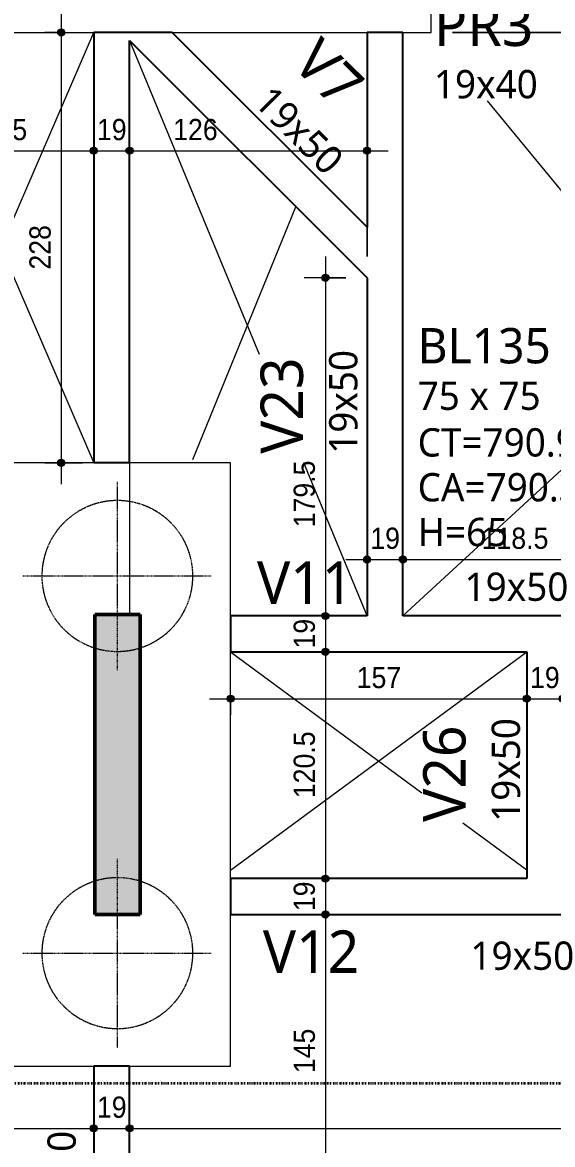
# Model space of a CAD drawing. Header units: centimetres. Extents: x -3523 to 38560, y -3196 to 88043.
# Drawn here: x -1439 to -1158, y -149 to 446 of the extents above; entities that cross this region are included whole.
import ezdxf

# ---------------------------------------------------------------- set-up
doc = ezdxf.new("R2010")
doc.units = ezdxf.units.CM
for name, pattern in [('Dash dot', [1.5875, 0.635, -0.47625, 0, -0.47625]), ('Hidden', [0.714375, 0.47625, -0.238125]), ('Traço', [0.635, 0.3175, -0.3175])]:
    doc.linetypes.add(name, pattern=pattern)
for name, color, linetype, lineweight in [('A-ANNO-DIMS', 7, 'Continuous', 9), ('A-ANNO-DIMS-75', 7, 'Continuous', 9), ('A-DETL-THIN', 7, 'Continuous', 25), ('S-BEAM', 7, 'Continuous', 25), ('S-BEAM-IDEN', 7, 'Continuous', 9), ('S-COLS', 7, 'Continuous', 25), ('S-COLS-IDEN', 7, 'Continuous', 9), ('S-FNDN', 7, 'Continuous', 25), ('S-FNDN-HDLN', 7, 'Traço', 18), ('S-FNDN-IDEN', 7, 'Continuous', 9), ('S-GRID', 7, 'Continuous', 9)]:
    doc.layers.add(name, color=color, linetype=linetype, lineweight=lineweight)
doc.styles.add('Arial_1', font='arial.ttf', dxfattribs={"width": 0.9, "height": 11.25})
doc.styles.add('Gadugi', font='gadugi.ttf', dxfattribs={"height": 15})
doc.styles.add('Gadugi_1', font='gadugi.ttf', dxfattribs={"height": 22.5})
doc.styles.add('Gadugi_2', font='gadugi.ttf', dxfattribs={"height": 18.75})
doc.dimstyles.new('PED_1_5mm_ESQ', dxfattribs={"dimscale": 30.48, "dimtxt": 11.477918, "dimasz": 0.492126, "dimexe": 0.369094, "dimexo": 0.369094, "dimgap": 0.073819, "dimtad": 1, "dimdec": 1, "dimrnd": 0.5, "dimdsep": 46, "dimtxsty": 'Arial_1', "dimblk1": 'DOTSMALL', "dimblk2": 'DOTSMALL', "dimsah": 1, "dimcen": 0.09, "dimdle": 0.369094, "dimazin": 0, "dimtfac": 1, "dimtdec": 4, "dimtix": 1, "dimtmove": 0, "dimatfit": 3, "dimfxl": 1, "dimtvp": 1, "dimtolj": 1, "dimtzin": 0, "dimarcsym": 2})
doc.dimstyles.new('PED_1_5mm_ESQ_1', dxfattribs={"dimscale": 30.48, "dimtxt": 11.477918, "dimasz": 0.492126, "dimexe": 0.369094, "dimexo": 0.369094, "dimgap": 0.073819, "dimtad": 1, "dimdec": 1, "dimrnd": 0.5, "dimdsep": 46, "dimtxsty": 'Arial_1', "dimblk1": 'DOTSMALL', "dimblk2": 'DOTSMALL', "dimsah": 1, "dimcen": 0.09, "dimdle": 0.369094, "dimazin": 0, "dimtfac": 1, "dimtdec": 4, "dimtix": 1, "dimtmove": 2, "dimatfit": 3, "dimfxl": 1, "dimtvp": 1, "dimtolj": 1, "dimtzin": 0, "dimarcsym": 2})
doc.dimstyles.new('PED_1_5mm_ESQ_2', dxfattribs={"dimscale": 30.48, "dimtxt": 11.477918, "dimasz": 0.492126, "dimexe": 0.369094, "dimexo": 0.369094, "dimgap": 0.073819, "dimtad": 1, "dimdec": 1, "dimrnd": 0.5, "dimdsep": 46, "dimtxsty": 'Arial_1', "dimblk1": 'DOTSMALL', "dimblk2": 'DOTSMALL', "dimsah": 1, "dimcen": 0.09, "dimdle": 0.369094, "dimazin": 0, "dimtfac": 1, "dimtdec": 4, "dimtix": 1, "dimtmove": 1, "dimatfit": 3, "dimfxl": 1, "dimtvp": 1, "dimtolj": 1, "dimtzin": 0, "dimarcsym": 2})

# ---------------------------------------------------------------- blocks, each defined once
blk = doc.blocks.new('PED_BLRET-2EST_R01_2019 - 320x120x150-3763704-PL B 002 - FUNDAÇÃO')
at = {"layer": 'S-FNDN', "linetype": 'Hidden', "lineweight": 18}
for p, q in [((-105, 50), (-105, -50)), ((95, 50), (95, -50)), ((-155, 0), (-84.5, 0)), ((74.5, 0), (145, 0))]:
    blk.add_line(p, q, dxfattribs=at)
at = {"layer": 'S-FNDN-HDLN'}
for p, q in [((-84.5, 0), (-55, 0)), ((45, 0), (74.5, 0))]:
    blk.add_line(p, q, dxfattribs=at)
for centre, start, end in [((-105, 0), 17.52312, 342.47688), ((95, 0), 360, 162.47688), ((-105, 0), 360, 17.516), ((95, 0), 162.484, 197.516), ((-105, 0), 342.484, 360), ((95, 0), 197.52312, 360)]:
    blk.add_arc(centre, 40, start, end, dxfattribs=at)
blk = doc.blocks.new('DIMBLOCK8-PL B 002 - FUNDAÇÃO')
at = {"layer": 'A-ANNO-DIMS-75'}
h = blk.add_hatch(color=256, dxfattribs=at)
edge = h.paths.add_edge_path(flags=0)
edge.add_arc((-1678.86, -140.28), 1.88, 0, 360)
h = blk.add_hatch(color=256, dxfattribs=at)
edge = h.paths.add_edge_path(flags=0)
edge.add_arc((-1400.92, -140.28), 1.87, 0, 360)
for p, q in [((-1678.86, -148.88), (-1678.86, -129.03)), ((-1400.92, -148.88), (-1400.92, -129.03)), ((-1678.86, -140.28), (-1400.92, -140.28)), ((-1678.86, -140.28), (-1678.86, -148.88)), ((-1400.92, -140.28), (-1400.92, -148.88))]:
    blk.add_line(p, q, dxfattribs=at)
for centre, radius in [((-1678.86, -140.28), 1.88), ((-1400.92, -140.28), 1.87)]:
    blk.add_circle(centre, radius, dxfattribs=at)
at = {"layer": 'A-ANNO-DIMS-75', "color": 0, "insert": (-1551.55, -123.43), "char_height": 11.25, "width": 27.9708, "attachment_point": 1, "rotation": 360, "line_spacing_factor": 0.941778, "style": 'Arial_1'}
blk.add_mtext('278', dxfattribs=at)
blk = doc.blocks.new('_DotSmall')
at = {"color": 0, "linetype": 'ByBlock', "const_width": 0.5}
blk.add_lwpolyline([(-0.0625, 0, 1), (0.0625, 0, 1)], format="xyb", close=True, dxfattribs=at)
blk = doc.blocks.new('DIMBLOCK9-PL B 002 - FUNDAÇÃO')
at = {"layer": 'A-ANNO-DIMS-75'}
h = blk.add_hatch(color=256, dxfattribs=at)
edge = h.paths.add_edge_path(flags=0)
edge.add_arc((-1400.92, -140.28), 1.87, 0, 360)
h = blk.add_hatch(color=256, dxfattribs=at)
edge = h.paths.add_edge_path(flags=0)
edge.add_arc((-1381.92, -140.28), 1.87, 0, 360)
for p, q in [((-1400.92, -148.88), (-1400.92, -129.03)), ((-1381.92, -148.88), (-1381.92, -129.03)), ((-1400.92, -140.28), (-1381.92, -140.28)), ((-1400.92, -140.28), (-1400.92, -148.88)), ((-1381.92, -140.28), (-1381.92, -148.88))]:
    blk.add_line(p, q, dxfattribs=at)
for centre in [(-1400.92, -140.28), (-1381.92, -140.28)]:
    blk.add_circle(centre, 1.87, dxfattribs=at)
at = {"layer": 'A-ANNO-DIMS-75', "color": 0, "insert": (-1399.19, -123.43), "char_height": 11.25, "width": 18.6472, "attachment_point": 1, "rotation": 360, "line_spacing_factor": 0.941778, "style": 'Arial_1'}
blk.add_mtext('19', dxfattribs=at)
blk = doc.blocks.new('DIMBLOCK10-PL B 002 - FUNDAÇÃO')
at = {"layer": 'A-ANNO-DIMS-75'}
h = blk.add_hatch(color=256, dxfattribs=at)
edge = h.paths.add_edge_path(flags=0)
edge.add_arc((-1381.92, -140.28), 1.87, 0, 360)
h = blk.add_hatch(color=256, dxfattribs=at)
edge = h.paths.add_edge_path(flags=0)
edge.add_arc((-658.86, -140.28), 1.87, 0, 360)
for p, q in [((-1381.92, -148.88), (-1381.92, -129.03)), ((-658.86, -148.88), (-658.86, -129.03)), ((-1381.92, -140.28), (-658.86, -140.28)), ((-1381.92, -140.28), (-1381.92, -148.88)), ((-658.86, -140.28), (-658.86, -148.88))]:
    blk.add_line(p, q, dxfattribs=at)
for centre in [(-1381.92, -140.28), (-658.86, -140.28)]:
    blk.add_circle(centre, 1.87, dxfattribs=at)
at = {"layer": 'A-ANNO-DIMS-75', "color": 0, "insert": (-1032.05, -123.43), "char_height": 11.25, "width": 27.9708, "attachment_point": 1, "rotation": 360, "line_spacing_factor": 0.941778, "style": 'Arial_1'}
blk.add_mtext('723', dxfattribs=at)
blk = doc.blocks.new('DIMBLOCK35-PL B 002 - FUNDAÇÃO')
at = {"layer": 'A-ANNO-DIMS-75'}
h = blk.add_hatch(color=256, dxfattribs=at)
edge = h.paths.add_edge_path(flags=0)
edge.add_arc((-1499.26, 378.13), 1.88, 0, 360)
h = blk.add_hatch(color=256, dxfattribs=at)
edge = h.paths.add_edge_path(flags=0)
edge.add_arc((-1400.92, 378.13), 1.88, 0, 360)
for p, q in [((-1499.26, 369.53), (-1499.26, 389.38)), ((-1400.92, 369.53), (-1400.92, 389.38)), ((-1499.26, 378.13), (-1400.92, 378.13)), ((-1499.26, 378.13), (-1499.26, 369.53)), ((-1400.92, 378.13), (-1400.92, 369.53))]:
    blk.add_line(p, q, dxfattribs=at)
for centre in [(-1499.26, 378.13), (-1400.92, 378.13)]:
    blk.add_circle(centre, 1.88, dxfattribs=at)
at = {"layer": 'A-ANNO-DIMS-75', "color": 0, "insert": (-1463.69, 394.98), "char_height": 11.25, "width": 32.6326, "attachment_point": 1, "rotation": 360, "line_spacing_factor": 0.941778, "style": 'Arial_1'}
blk.add_mtext('98.5', dxfattribs=at)
blk = doc.blocks.new('DIMBLOCK36-PL B 002 - FUNDAÇÃO')
at = {"layer": 'A-ANNO-DIMS-75'}
h = blk.add_hatch(color=256, dxfattribs=at)
edge = h.paths.add_edge_path(flags=0)
edge.add_arc((-1400.92, 378.13), 1.88, 0, 360)
h = blk.add_hatch(color=256, dxfattribs=at)
edge = h.paths.add_edge_path(flags=0)
edge.add_arc((-1381.92, 378.13), 1.88, 0, 360)
for p, q in [((-1400.92, 369.53), (-1400.92, 389.38)), ((-1381.92, 369.53), (-1381.92, 389.38)), ((-1400.92, 378.13), (-1381.92, 378.13)), ((-1400.92, 378.13), (-1400.92, 369.53)), ((-1381.92, 378.13), (-1381.92, 369.53))]:
    blk.add_line(p, q, dxfattribs=at)
for centre in [(-1400.92, 378.13), (-1381.92, 378.13)]:
    blk.add_circle(centre, 1.88, dxfattribs=at)
at = {"layer": 'A-ANNO-DIMS-75', "color": 0, "insert": (-1399.19, 394.98), "char_height": 11.25, "width": 18.6472, "attachment_point": 1, "rotation": 360, "line_spacing_factor": 0.941778, "style": 'Arial_1'}
blk.add_mtext('19', dxfattribs=at)
blk = doc.blocks.new('DIMBLOCK37-PL B 002 - FUNDAÇÃO')
at = {"layer": 'A-ANNO-DIMS-75'}
h = blk.add_hatch(color=256, dxfattribs=at)
edge = h.paths.add_edge_path(flags=0)
edge.add_arc((-1381.92, 378.13), 1.88, 0, 360)
h = blk.add_hatch(color=256, dxfattribs=at)
edge = h.paths.add_edge_path(flags=0)
edge.add_arc((-1256.08, 378.13), 1.87, 0, 360)
for p, q in [((-1381.92, 369.53), (-1381.92, 389.38)), ((-1256.08, 322.01), (-1256.08, 389.38)), ((-1381.92, 378.13), (-1244.83, 378.13)), ((-1381.92, 378.13), (-1381.92, 369.53)), ((-1256.08, 378.13), (-1256.08, 322.01))]:
    blk.add_line(p, q, dxfattribs=at)
for centre, radius in [((-1381.92, 378.13), 1.88), ((-1256.08, 378.13), 1.87)]:
    blk.add_circle(centre, radius, dxfattribs=at)
at = {"layer": 'A-ANNO-DIMS-75', "color": 0, "insert": (-1358.81, 394.98), "char_height": 11.25, "width": 27.9708, "attachment_point": 1, "rotation": 360, "line_spacing_factor": 0.941778, "style": 'Arial_1'}
blk.add_mtext('126', dxfattribs=at)
blk = doc.blocks.new('DIMBLOCK38-PL B 002 - FUNDAÇÃO')
at = {"layer": 'A-ANNO-DIMS-75'}
h = blk.add_hatch(color=256, dxfattribs=at)
edge = h.paths.add_edge_path(flags=0)
edge.add_arc((-1418.13, 440.85), 1.88, 0, 360)
h = blk.add_hatch(color=256, dxfattribs=at)
edge = h.paths.add_edge_path(flags=0)
edge.add_arc((-1418.13, 212.62), 1.88, 0, 360)
for p, q in [((-1418.13, 452.1), (-1418.13, 201.37)), ((-1426.73, 440.85), (-1406.88, 440.85)), ((-1418.13, 440.85), (-1426.73, 440.85)), ((-1426.73, 212.62), (-1406.88, 212.62)), ((-1418.13, 212.62), (-1426.73, 212.62))]:
    blk.add_line(p, q, dxfattribs=at)
for centre in [(-1418.13, 440.85), (-1418.13, 212.62)]:
    blk.add_circle(centre, 1.88, dxfattribs=at)
at = {"layer": 'A-ANNO-DIMS-75', "color": 0, "insert": (-1434.98, 315.08), "char_height": 11.25, "width": 27.9708, "attachment_point": 1, "rotation": 90, "line_spacing_factor": 0.941778, "style": 'Arial_1'}
blk.add_mtext('228', dxfattribs=at)
blk = doc.blocks.new('DIMBLOCK39-PL B 002 - FUNDAÇÃO')
at = {"layer": 'A-ANNO-DIMS-75'}
h = blk.add_hatch(color=256, dxfattribs=at)
edge = h.paths.add_edge_path(flags=0)
edge.add_arc((-1278.1, 310.76), 1.88, 0, 360)
h = blk.add_hatch(color=256, dxfattribs=at)
edge = h.paths.add_edge_path(flags=0)
edge.add_arc((-1278.1, 131.43), 1.88, 0, 360)
for p, q in [((-1278.1, 322.01), (-1278.1, 131.43)), ((-1267.33, 310.76), (-1289.35, 310.76)), ((-1278.1, 310.76), (-1267.33, 310.76)), ((-1286.7, 131.43), (-1266.85, 131.43)), ((-1278.1, 131.43), (-1286.7, 131.43))]:
    blk.add_line(p, q, dxfattribs=at)
for centre in [(-1278.1, 310.76), (-1278.1, 131.43)]:
    blk.add_circle(centre, 1.88, dxfattribs=at)
at = {"layer": 'A-ANNO-DIMS-75', "color": 0, "insert": (-1294.96, 178.41), "char_height": 11.25, "width": 41.9562, "attachment_point": 1, "rotation": 90, "line_spacing_factor": 0.941778, "style": 'Arial_1'}
blk.add_mtext('179.5', dxfattribs=at)
blk = doc.blocks.new('DIMBLOCK40-PL B 002 - FUNDAÇÃO')
at = {"layer": 'A-ANNO-DIMS-75'}
h = blk.add_hatch(color=256, dxfattribs=at)
edge = h.paths.add_edge_path(flags=0)
edge.add_arc((-1278.1, 131.43), 1.88, 0, 360)
h = blk.add_hatch(color=256, dxfattribs=at)
edge = h.paths.add_edge_path(flags=0)
edge.add_arc((-1278.1, 112.43), 1.88, 0, 360)
for p, q in [((-1286.7, 131.43), (-1266.85, 131.43)), ((-1278.1, 131.43), (-1286.7, 131.43)), ((-1278.1, 131.43), (-1278.1, 112.43)), ((-1286.7, 112.43), (-1266.85, 112.43)), ((-1278.1, 112.43), (-1286.7, 112.43))]:
    blk.add_line(p, q, dxfattribs=at)
for centre in [(-1278.1, 131.43), (-1278.1, 112.43)]:
    blk.add_circle(centre, 1.88, dxfattribs=at)
at = {"layer": 'A-ANNO-DIMS-75', "color": 0, "insert": (-1294.96, 114.16), "char_height": 11.25, "width": 18.6472, "attachment_point": 1, "rotation": 90, "line_spacing_factor": 0.941778, "style": 'Arial_1'}
blk.add_mtext('19', dxfattribs=at)
blk = doc.blocks.new('DIMBLOCK41-PL B 002 - FUNDAÇÃO')
at = {"layer": 'A-ANNO-DIMS-75'}
h = blk.add_hatch(color=256, dxfattribs=at)
edge = h.paths.add_edge_path(flags=0)
edge.add_arc((-1278.1, 112.43), 1.88, 0, 360)
h = blk.add_hatch(color=256, dxfattribs=at)
edge = h.paths.add_edge_path(flags=0)
edge.add_arc((-1278.1, -7.87), 1.87, 0, 360)
for p, q in [((-1286.7, 112.43), (-1266.85, 112.43)), ((-1278.1, 112.43), (-1286.7, 112.43)), ((-1278.1, 112.43), (-1278.1, -7.87)), ((-1286.7, -7.87), (-1266.85, -7.87)), ((-1278.1, -7.87), (-1286.7, -7.87))]:
    blk.add_line(p, q, dxfattribs=at)
for centre, radius in [((-1278.1, 112.43), 1.88), ((-1278.1, -7.87), 1.87)]:
    blk.add_circle(centre, radius, dxfattribs=at)
at = {"layer": 'A-ANNO-DIMS-75', "color": 0, "insert": (-1294.96, 34.8), "char_height": 11.25, "width": 41.9562, "attachment_point": 1, "rotation": 90, "line_spacing_factor": 0.941778, "style": 'Arial_1'}
blk.add_mtext('120.5', dxfattribs=at)
blk = doc.blocks.new('DIMBLOCK42-PL B 002 - FUNDAÇÃO')
at = {"layer": 'A-ANNO-DIMS-75'}
h = blk.add_hatch(color=256, dxfattribs=at)
edge = h.paths.add_edge_path(flags=0)
edge.add_arc((-1278.1, -7.87), 1.87, 0, 360)
h = blk.add_hatch(color=256, dxfattribs=at)
edge = h.paths.add_edge_path(flags=0)
edge.add_arc((-1278.1, -26.87), 1.87, 0, 360)
for p, q in [((-1286.7, -7.87), (-1266.85, -7.87)), ((-1278.1, -7.87), (-1286.7, -7.87)), ((-1278.1, -7.87), (-1278.1, -26.87)), ((-1286.7, -26.87), (-1266.85, -26.87)), ((-1278.1, -26.87), (-1286.7, -26.87))]:
    blk.add_line(p, q, dxfattribs=at)
for centre in [(-1278.1, -7.87), (-1278.1, -26.87)]:
    blk.add_circle(centre, 1.87, dxfattribs=at)
at = {"layer": 'A-ANNO-DIMS-75', "color": 0, "insert": (-1294.96, -25.13), "char_height": 11.25, "width": 18.6472, "attachment_point": 1, "rotation": 90, "line_spacing_factor": 0.941778, "style": 'Arial_1'}
blk.add_mtext('19', dxfattribs=at)
blk = doc.blocks.new('DIMBLOCK43-PL B 002 - FUNDAÇÃO')
at = {"layer": 'A-ANNO-DIMS-75'}
h = blk.add_hatch(color=256, dxfattribs=at)
edge = h.paths.add_edge_path(flags=0)
edge.add_arc((-1278.1, -26.87), 1.87, 0, 360)
h = blk.add_hatch(color=256, dxfattribs=at)
edge = h.paths.add_edge_path(flags=0)
edge.add_arc((-1278.1, -171.88), 1.88, 0, 360)
for p, q in [((-1286.7, -26.87), (-1266.85, -26.87)), ((-1278.1, -26.87), (-1286.7, -26.87)), ((-1278.1, -26.87), (-1278.1, -171.88)), ((-1286.7, -171.88), (-1266.85, -171.88)), ((-1278.1, -171.88), (-1286.7, -171.88))]:
    blk.add_line(p, q, dxfattribs=at)
for centre, radius in [((-1278.1, -26.87), 1.87), ((-1278.1, -171.88), 1.88)]:
    blk.add_circle(centre, radius, dxfattribs=at)
at = {"layer": 'A-ANNO-DIMS-75', "color": 0, "insert": (-1294.96, -111.03), "char_height": 11.25, "width": 27.9708, "attachment_point": 1, "rotation": 90, "line_spacing_factor": 0.941778, "style": 'Arial_1'}
blk.add_mtext('145', dxfattribs=at)
blk = doc.blocks.new('DIMBLOCK45-PL B 002 - FUNDAÇÃO')
at = {"layer": 'A-ANNO-DIMS-75'}
h = blk.add_hatch(color=256, dxfattribs=at)
edge = h.paths.add_edge_path(flags=0)
edge.add_arc((-1127.31, 464.45), 1.88, 0, 360)
h = blk.add_hatch(color=256, dxfattribs=at)
edge = h.paths.add_edge_path(flags=0)
edge.add_arc((-1127.31, 440.85), 1.88, 0, 360)
for p, q in [((-1127.31, 475.7), (-1127.31, 440.85)), ((-1135.91, 464.45), (-1116.06, 464.45)), ((-1127.31, 464.45), (-1135.91, 464.45)), ((-1210.86, 440.85), (-1116.06, 440.85)), ((-1127.31, 440.85), (-1210.86, 440.85))]:
    blk.add_line(p, q, dxfattribs=at)
for centre in [(-1127.31, 464.45), (-1127.31, 440.85)]:
    blk.add_circle(centre, 1.88, dxfattribs=at)
blk.add_ellipse((-1127.31, 440.89), major_axis=(43.95, 0), ratio=0.267613, start_param=0, end_param=1.570796, dxfattribs=at)
at = {"layer": 'A-ANNO-DIMS-75', "color": 0, "insert": (-1089.14, 413.69), "char_height": 11.25, "width": 32.6326, "attachment_point": 1, "rotation": 90, "line_spacing_factor": 0.941778, "style": 'Arial_1'}
blk.add_mtext('23.5', dxfattribs=at)
blk = doc.blocks.new('DIMBLOCK46-PL B 002 - FUNDAÇÃO')
at = {"layer": 'A-ANNO-DIMS-75'}
h = blk.add_hatch(color=256, dxfattribs=at)
edge = h.paths.add_edge_path(flags=0)
edge.add_arc((-1127.31, 440.85), 1.88, 0, 360)
h = blk.add_hatch(color=256, dxfattribs=at)
edge = h.paths.add_edge_path(flags=0)
edge.add_arc((-1127.31, 219.94), 1.88, 0, 360)
for p, q in [((-1210.86, 440.85), (-1116.06, 440.85)), ((-1127.31, 440.85), (-1210.86, 440.85)), ((-1127.31, 440.85), (-1127.31, 219.94)), ((-1129.94, 219.94), (-1116.06, 219.94)), ((-1127.31, 219.94), (-1129.94, 219.94))]:
    blk.add_line(p, q, dxfattribs=at)
for centre in [(-1127.31, 440.85), (-1127.31, 219.94)]:
    blk.add_circle(centre, 1.88, dxfattribs=at)
at = {"layer": 'A-ANNO-DIMS-75', "color": 0, "insert": (-1144.17, 289.79), "char_height": 11.25, "width": 27.9708, "attachment_point": 1, "rotation": 90, "line_spacing_factor": 0.941778, "style": 'Arial_1'}
blk.add_mtext('221', dxfattribs=at)
blk = doc.blocks.new('DIMBLOCK49-PL B 002 - FUNDAÇÃO')
at = {"layer": 'A-ANNO-DIMS-75'}
h = blk.add_hatch(color=256, dxfattribs=at)
edge = h.paths.add_edge_path(flags=0)
edge.add_arc((-1256.08, 161.4), 1.88, 0, 360)
h = blk.add_hatch(color=256, dxfattribs=at)
edge = h.paths.add_edge_path(flags=0)
edge.add_arc((-1237.08, 161.4), 1.88, 0, 360)
for p, q in [((-1256.08, 152.8), (-1256.08, 172.65)), ((-1237.08, 152.8), (-1237.08, 172.65)), ((-1267.33, 161.4), (-1237.08, 161.4)), ((-1256.08, 161.4), (-1256.08, 152.8)), ((-1237.08, 161.4), (-1237.08, 152.8))]:
    blk.add_line(p, q, dxfattribs=at)
for centre in [(-1256.08, 161.4), (-1237.08, 161.4)]:
    blk.add_circle(centre, 1.88, dxfattribs=at)
at = {"layer": 'A-ANNO-DIMS-75', "color": 0, "insert": (-1254.35, 178.26), "char_height": 11.25, "width": 18.6472, "attachment_point": 1, "line_spacing_factor": 0.941778, "style": 'Arial_1'}
blk.add_mtext('19', dxfattribs=at)
blk = doc.blocks.new('DIMBLOCK50-PL B 002 - FUNDAÇÃO')
at = {"layer": 'A-ANNO-DIMS-75'}
h = blk.add_hatch(color=256, dxfattribs=at)
edge = h.paths.add_edge_path(flags=0)
edge.add_arc((-1237.08, 161.4), 1.88, 0, 360)
h = blk.add_hatch(color=256, dxfattribs=at)
edge = h.paths.add_edge_path(flags=0)
edge.add_arc((-1118.69, 161.4), 1.88, 0, 360)
for p, q in [((-1237.08, 152.8), (-1237.08, 172.65)), ((-1118.69, 152.8), (-1118.69, 172.65)), ((-1237.08, 161.4), (-1118.69, 161.4)), ((-1237.08, 161.4), (-1237.08, 152.8)), ((-1118.69, 161.4), (-1118.69, 152.8))]:
    blk.add_line(p, q, dxfattribs=at)
for centre in [(-1237.08, 161.4), (-1118.69, 161.4)]:
    blk.add_circle(centre, 1.88, dxfattribs=at)
at = {"layer": 'A-ANNO-DIMS-75', "color": 0, "insert": (-1195.37, 178.26), "char_height": 11.25, "width": 41.9562, "attachment_point": 1, "line_spacing_factor": 0.941778, "style": 'Arial_1'}
blk.add_mtext('118.5', dxfattribs=at)
blk = doc.blocks.new('DIMBLOCK52-PL B 002 - FUNDAÇÃO')
at = {"layer": 'A-ANNO-DIMS-75'}
h = blk.add_hatch(color=256, dxfattribs=at)
edge = h.paths.add_edge_path(flags=0)
edge.add_arc((-1328.36, 87.54), 1.88, 0, 360)
h = blk.add_hatch(color=256, dxfattribs=at)
edge = h.paths.add_edge_path(flags=0)
edge.add_arc((-1171.46, 87.54), 1.88, 0, 360)
for p, q in [((-1328.36, 78.94), (-1328.36, 98.79)), ((-1171.46, 78.94), (-1171.46, 98.79)), ((-1339.61, 87.54), (-1171.46, 87.54)), ((-1328.36, 87.54), (-1328.36, 78.94)), ((-1171.46, 87.54), (-1171.46, 78.94))]:
    blk.add_line(p, q, dxfattribs=at)
for centre in [(-1328.36, 87.54), (-1171.46, 87.54)]:
    blk.add_circle(centre, 1.88, dxfattribs=at)
at = {"layer": 'A-ANNO-DIMS-75', "color": 0, "insert": (-1261.57, 104.4), "char_height": 11.25, "width": 27.9708, "attachment_point": 1, "line_spacing_factor": 0.941778, "style": 'Arial_1'}
blk.add_mtext('157', dxfattribs=at)
blk = doc.blocks.new('DIMBLOCK53-PL B 002 - FUNDAÇÃO')
at = {"layer": 'A-ANNO-DIMS-75'}
h = blk.add_hatch(color=256, dxfattribs=at)
edge = h.paths.add_edge_path(flags=0)
edge.add_arc((-1171.46, 87.54), 1.88, 0, 360)
h = blk.add_hatch(color=256, dxfattribs=at)
edge = h.paths.add_edge_path(flags=0)
edge.add_arc((-1152.46, 87.54), 1.88, 0, 360)
for p, q in [((-1171.46, 78.94), (-1171.46, 98.79)), ((-1152.46, 78.94), (-1152.46, 98.79)), ((-1171.46, 87.54), (-1152.46, 87.54)), ((-1171.46, 87.54), (-1171.46, 78.94)), ((-1152.46, 87.54), (-1152.46, 78.94))]:
    blk.add_line(p, q, dxfattribs=at)
for centre in [(-1171.46, 87.54), (-1152.46, 87.54)]:
    blk.add_circle(centre, 1.88, dxfattribs=at)
at = {"layer": 'A-ANNO-DIMS-75', "color": 0, "insert": (-1169.73, 104.4), "char_height": 11.25, "width": 18.6472, "attachment_point": 1, "line_spacing_factor": 0.941778, "style": 'Arial_1'}
blk.add_mtext('19', dxfattribs=at)

msp = doc.modelspace()

# ---------------------------------------------------------------- hatches: boundary and pattern name
at = {"layer": 'S-COLS', "true_color": 0x808080}
msp.add_hatch(color=8, dxfattribs=at).paths.add_polyline_path([(-1376.365, -26.881), (-1376.365, 132.119), (-1400.365, 132.119), (-1400.365, -26.881)], flags=0)

# ---------------------------------------------------------------- linework, layer by layer
at = {"layer": 'A-DETL-THIN', "color": 9, "lineweight": 18, "true_color": 0xc0c0c0}
for p, q in [((-1499.263, 440.848), (-1400.922, 212.619)), ((-1470.569, 279.215), (-1400.922, 440.848)), ((-1381.922, 436.6), (-1313.303, 270.193)), ((-1090.695, 281.002), (-1192.305, 404.596)), ((-1348.365, 214.449), (-1293.753, 348.432)), ((-1237.085, 131.434), (-1119.546, 239.944)), ((-1381.922, 212.619), (-1381.922, 132.119)), ((-1328.365, 112.434), (-1226.999, 37.594)), ((-1328.365, -3.414), (-1171.457, 112.434))]:
    msp.add_line(p, q, dxfattribs=at)
at = {"layer": 'A-DETL-THIN', "color": 9, "lineweight": 18, "true_color": 0xc5c5c5}
for p, q in [((-1256.085, 131.434), (-1289.562, 212.619)), ((-1171.457, -3.414), (-1205.245, 21.533))]:
    msp.add_line(p, q, dxfattribs=at)
at = {"layer": 'S-BEAM'}
for p, q in [((-1381.922, 440.848), (-1400.922, 440.848)), ((-1400.922, 440.848), (-1400.922, 212.619)), ((-1359.299, 440.848), (-1381.922, 440.848)), ((-1256.085, 337.633), (-1359.299, 440.848)), ((-1237.085, 440.848), (-1256.085, 440.848)), ((-1256.085, 440.848), (-1256.085, 337.633)), ((-1237.085, 131.434), (-1237.085, 440.848)), ((-1381.922, 436.6), (-1256.085, 310.763)), ((-1381.922, 212.619), (-1381.922, 436.6)), ((-1256.085, 310.763), (-1256.085, 131.434)), ((-1381.922, 212.619), (-1400.922, 212.619)), ((-1328.365, 131.434), (-1328.365, 112.434)), ((-1256.085, 131.434), (-1328.365, 131.434)), ((-877.865, 131.434), (-1237.085, 131.434)), ((-1328.365, 112.434), (-1171.457, 112.434)), ((-1171.457, 112.434), (-1171.457, -7.865)), ((-1328.365, -7.865), (-1328.365, -26.865)), ((-1171.457, -7.865), (-1328.365, -7.865)), ((-1328.365, -26.865), (-877.865, -26.865)), ((-1381.922, -107.381), (-1400.922, -107.381)), ((-1400.922, -107.381), (-1400.922, -208.251)), ((-1381.922, -208.251), (-1381.922, -107.381))]:
    msp.add_line(p, q, dxfattribs=at)
at = {"layer": 'S-COLS', "lineweight": 50}
for p, q in [((-1376.365, 132.119), (-1400.365, 132.119)), ((-1400.365, 132.119), (-1400.365, -26.881)), ((-1376.365, -26.881), (-1376.365, 132.119)), ((-1400.365, -26.881), (-1376.365, -26.881))]:
    msp.add_line(p, q, dxfattribs=at)
at = {"layer": 'S-FNDN', "lineweight": 18}
for p, q in [((-1222.109, 440.848), (-1222.109, 464.446)), ((-1499.263, 440.848), (-1400.922, 440.848)), ((-1400.922, 440.848), (-1381.922, 440.848)), ((-1381.922, 440.848), (-1359.299, 440.848)), ((-1359.299, 440.848), (-1256.085, 440.848)), ((-1256.085, 440.848), (-1237.085, 440.848)), ((-1237.085, 440.848), (-1222.109, 440.848)), ((-1400.922, 212.619), (-1448.365, 212.619)), ((-1381.922, 212.619), (-1400.922, 212.619)), ((-1328.365, 212.619), (-1381.922, 212.619)), ((-1328.365, 131.434), (-1328.365, 212.619)), ((-1328.365, 112.434), (-1328.365, 131.434)), ((-1328.365, -7.865), (-1328.365, 112.434)), ((-1328.365, -26.865), (-1328.365, -7.865)), ((-1328.365, -107.381), (-1328.365, -26.865)), ((-1448.365, -107.381), (-1400.922, -107.381)), ((-1400.922, -107.381), (-1381.922, -107.381)), ((-1381.922, -107.381), (-1328.365, -107.381))]:
    msp.add_line(p, q, dxfattribs=at)
at = {"layer": 'S-FNDN-HDLN'}
for centre, start, end in [((-1388.365, 152.619), 104.186478, 110.564958), ((-1388.365, 152.619), 100.346686, 103.262407), ((-1388.365, 152.619), 91.386057, 100.26228), ((-1388.365, 152.619), 79.73772, 88.613943), ((-1388.365, 152.619), 76.737593, 79.653314), ((-1388.365, 152.619), 69.435042, 75.813522), ((-1388.365, 152.619), 125.489562, 131.172873), ((-1388.365, 152.619), 120.964352, 125.093462), ((-1388.365, 152.619), 114.981262, 120.868409), ((-1388.365, 152.619), 110.654759, 114.426781), ((-1388.365, 152.619), 65.573219, 69.345241), ((-1388.365, 152.619), 59.131591, 65.018738), ((-1388.365, 152.619), 54.906538, 59.035648), ((-1388.365, 152.619), 48.827127, 54.510438), ((-1388.365, 152.619), 135.902408, 141.478664), ((-1388.365, 152.619), 131.275873, 135.594287), ((-1388.365, 152.619), 44.405713, 48.724127), ((-1388.365, 152.619), 38.521336, 44.097592), ((-1388.365, 152.619), 146.271912, 151.786198), ((-1388.365, 152.619), 141.589853, 146.019769), ((-1388.365, 152.619), 33.980231, 38.410147), ((-1388.365, 152.619), 28.213802, 33.728088), ((-1388.365, 152.619), 156.618125, 162.096046), ((-1388.365, 152.619), 151.907005, 156.404728), ((-1388.365, 152.619), 23.595272, 28.092995), ((-1388.365, 152.619), 17.903954, 23.381875), ((-1388.365, 152.619), 166.950412, 172.409008), ((-1388.365, 152.619), 162.228307, 166.765423), ((-1388.365, 152.619), 13.234577, 17.771693), ((-1388.365, 152.619), 7.590992, 13.049588), ((-1388.365, 152.619), 172.55514, 177.110469), ((-1388.365, 152.619), 2.889531, 7.44486), ((-1388.365, 152.619), 177.273741, 182.726259), ((-1388.365, 152.619), 182.889531, 187.44486), ((-1388.365, 152.619), 352.55514, 357.110469), ((-1388.365, 152.619), 357.273741, 2.726259), ((-1388.365, 152.619), 187.590992, 193.049588), ((-1388.365, 152.619), 193.234577, 197.771693), ((-1388.365, 152.619), 342.228307, 346.765423), ((-1388.365, 152.619), 346.950412, 352.409008), ((-1388.365, 152.619), 197.903954, 203.381875), ((-1388.365, 152.619), 336.618125, 342.096046), ((-1388.365, 152.619), 203.595272, 208.092995), ((-1388.365, 152.619), 208.213802, 213.728088), ((-1388.365, 152.619), 326.271912, 331.786198), ((-1388.365, 152.619), 331.907005, 336.404728), ((-1388.365, 152.619), 213.980231, 218.410147), ((-1388.365, 152.619), 218.521336, 224.097592), ((-1388.365, 152.619), 315.902408, 321.478664), ((-1388.365, 152.619), 321.589853, 326.019769), ((-1388.365, 152.619), 224.405713, 228.724127), ((-1388.365, 152.619), 228.827127, 234.510438), ((-1388.365, 152.619), 234.906538, 239.035648), ((-1388.365, 152.619), 300.964352, 305.093462), ((-1388.365, 152.619), 305.489562, 311.172873), ((-1388.365, 152.619), 311.275873, 315.594287), ((-1388.365, 152.619), 239.131591, 245.018738), ((-1388.365, 152.619), 245.573219, 249.345241), ((-1388.365, 152.619), 249.435042, 255.813522), ((-1388.365, 152.619), 256.737593, 259.653314), ((-1388.365, 152.619), 259.73772, 268.613943), ((-1388.365, 152.619), 271.386057, 280.26228), ((-1388.365, 152.619), 280.346686, 283.262407), ((-1388.365, 152.619), 284.186478, 290.564958), ((-1388.365, 152.619), 290.654759, 294.426781), ((-1388.365, 152.619), 294.981262, 300.868409), ((-1388.365, -47.381), 114.981262, 120.868409), ((-1388.365, -47.381), 110.654759, 114.426781), ((-1388.365, -47.381), 104.186478, 110.564958), ((-1388.365, -47.381), 100.346686, 103.262407), ((-1388.365, -47.381), 91.386057, 100.26228), ((-1388.365, -47.381), 79.73772, 88.613943), ((-1388.365, -47.381), 76.737593, 79.653314), ((-1388.365, -47.381), 69.435042, 75.813522), ((-1388.365, -47.381), 65.573219, 69.345241), ((-1388.365, -47.381), 59.131591, 65.018738), ((-1388.365, -47.381), 131.275873, 135.594287), ((-1388.365, -47.381), 125.489562, 131.172873), ((-1388.365, -47.381), 120.964352, 125.093462), ((-1388.365, -47.381), 54.906538, 59.035648), ((-1388.365, -47.381), 48.827127, 54.510438), ((-1388.365, -47.381), 44.405713, 48.724127), ((-1388.365, -47.381), 141.589853, 146.019769), ((-1388.365, -47.381), 135.902408, 141.478664), ((-1388.365, -47.381), 38.521336, 44.097592), ((-1388.365, -47.381), 33.980231, 38.410147), ((-1388.365, -47.381), 151.907005, 156.404728), ((-1388.365, -47.381), 146.271912, 151.786198), ((-1388.365, -47.381), 28.213802, 33.728088), ((-1388.365, -47.381), 23.595272, 28.092995), ((-1388.365, -47.381), 162.228307, 166.765423), ((-1388.365, -47.381), 156.618125, 162.096046), ((-1388.365, -47.381), 17.903954, 23.381875), ((-1388.365, -47.381), 13.234577, 17.771693), ((-1388.365, -47.381), 166.950412, 172.409008), ((-1388.365, -47.381), 7.590992, 13.049588), ((-1388.365, -47.381), 177.273741, 182.726259), ((-1388.365, -47.381), 172.55514, 177.110469), ((-1388.365, -47.381), 2.889531, 7.44486), ((-1388.365, -47.381), 357.273741, 2.726259), ((-1388.365, -47.381), 182.889531, 187.44486), ((-1388.365, -47.381), 187.590992, 193.049588), ((-1388.365, -47.381), 346.950412, 352.409008), ((-1388.365, -47.381), 352.55514, 357.110469), ((-1388.365, -47.381), 193.234577, 197.771693), ((-1388.365, -47.381), 342.228307, 346.765423), ((-1388.365, -47.381), 197.903954, 203.381875), ((-1388.365, -47.381), 203.595272, 208.092995), ((-1388.365, -47.381), 331.907005, 336.404728), ((-1388.365, -47.381), 336.618125, 342.096046), ((-1388.365, -47.381), 208.213802, 213.728088), ((-1388.365, -47.381), 213.980231, 218.410147), ((-1388.365, -47.381), 321.589853, 326.019769), ((-1388.365, -47.381), 326.271912, 331.786198), ((-1388.365, -47.381), 218.521336, 224.097592), ((-1388.365, -47.381), 224.405713, 228.724127), ((-1388.365, -47.381), 311.275873, 315.594287), ((-1388.365, -47.381), 315.902408, 321.478664), ((-1388.365, -47.381), 228.827127, 234.510438), ((-1388.365, -47.381), 234.906538, 239.035648), ((-1388.365, -47.381), 239.131591, 245.018738), ((-1388.365, -47.381), 294.981262, 300.868409), ((-1388.365, -47.381), 300.964352, 305.093462), ((-1388.365, -47.381), 305.489562, 311.172873), ((-1388.365, -47.381), 245.573219, 249.345241), ((-1388.365, -47.381), 249.435042, 255.813522), ((-1388.365, -47.381), 256.737593, 259.653314), ((-1388.365, -47.381), 259.73772, 268.613943), ((-1388.365, -47.381), 271.386057, 280.26228), ((-1388.365, -47.381), 280.346686, 283.262407), ((-1388.365, -47.381), 284.186478, 290.564958), ((-1388.365, -47.381), 290.654759, 294.426781)]:
    msp.add_arc(centre, 40, start, end, dxfattribs=at)
at = {"layer": 'S-GRID', "color": 152, "linetype": 'Dash dot', "lineweight": 35, "true_color": 0x0070c0}
msp.add_line((321.31, -116.449), (-1863.978, -116.449), dxfattribs=at)

# ---------------------------------------------------------------- block references
at = {"layer": 'S-FNDN', "linetype": 'Traço', "lineweight": 18, "rotation": 89.9999999999999}
msp.add_blockref('PED_BLRET-2EST_R01_2019 - 320x120x150-3763704-PL B 002 - FUNDAÇÃO', (-1388.365, 57.619), dxfattribs=at)

# ---------------------------------------------------------------- texts
at = {"layer": 'S-BEAM-IDEN', "attachment_point": 1}
for s, insert, char_height, width, rotation, style in [('V7', (-1280.473, 439.471), 22.5, 45.09492, 315, 'Gadugi_1'), ('19x50', (-1306.163, 413.782), 15, 67.34175, 315, 'Gadugi'), ('19x50', (-1276.196, 217.418), 15, 67.34175, 90, 'Gadugi'), ('V23', (-1312.526, 217.418), 22.5, 66.13922, 90, 'Gadugi_1'), ('V26', (-1226.369, 22.238), 22.5, 66.13922, 90, 'Gadugi_1'), ('19x50', (-1190.038, 22.238), 15, 67.34175, 90, 'Gadugi'), ('19x50', (-1425.421, -196.619), 15, 67.34175, 90, 'Gadugi')]:
    msp.add_mtext(s, dxfattribs=dict(at, insert=insert, char_height=char_height, width=width, rotation=rotation, style=style))
for s, insert, char_height, width, style in [('V11', (-1314.37, 160.343), 22.5, 66.13922, 'Gadugi_1'), ('19x50', (-1204.423, 154.44), 15, 67.34175, 'Gadugi'), ('V12', (-1311.266, -35.323), 22.5, 66.13922, 'Gadugi_1'), ('19x50', (-1201.32, -41.226), 15, 67.34175, 'Gadugi')]:
    msp.add_mtext(s, dxfattribs=dict(at, insert=insert, char_height=char_height, width=width, style=style))
at = {"layer": 'S-COLS-IDEN', "attachment_point": 1}
for s, insert, char_height, width, style in [('PR3', (-1220.654, 456.154), 22.5, 65.53795, 'Gadugi_1'), ('19x40', (-1220.654, 420.92), 15, 67.34175, 'Gadugi')]:
    msp.add_mtext(s, dxfattribs=dict(at, insert=insert, char_height=char_height, width=width, style=style))
at = {"layer": 'S-FNDN-IDEN', "color": 5, "true_color": 0x0000ff, "insert": (-1229.27, 284.106), "char_height": 18.75, "width": 85.37972, "attachment_point": 1, "style": 'Gadugi_2'}
msp.add_mtext('BL135', dxfattribs=at)
at = {"layer": 'S-FNDN-IDEN', "char_height": 15, "attachment_point": 1, "style": 'Gadugi'}
for s, insert, width in [('75 x 75', (-1229.27, 255.692), 81.77212), ('CT=790.90', (-1229.27, 230.963), 122.05692), ('CA=790.30', (-1229.27, 207.184), 125.06325), ('H=65', (-1229.27, 183.439), 63.73416)]:
    msp.add_mtext(s, dxfattribs=dict(at, insert=insert, width=width))

# ---------------------------------------------------------------- dimensions: what is measured, and where the dimension line sits
at = {"layer": 'A-ANNO-DIMS'}
for base, p1, p2, angle, dimstyle, override, picture, middle, turn in [((-1127.312, 440.848), (-1124.66, 464.446), (-1222.109, 440.848), 90, 'PED_1_5mm_ESQ_2', {"dimpost": '<>', "dimfxl": 100.265632}, 'DIMBLOCK45-PL B 002 - FUNDAÇÃO', (-1081.64, 430.009), 90), ((-1127.312, 219.944), (-1222.109, 440.848), (-1118.695, 219.944), 90, 'PED_1_5mm_ESQ_1', {"dimpost": '<>', "dimfxl": 243.912011}, 'DIMBLOCK46-PL B 002 - FUNDAÇÃO', (-1136.667, 303.771), 90), ((-1256.085, 378.13), (-1381.922, 380.781), (-1256.085, 310.763), 359.999999, 'PED_1_5mm_ESQ_1', {"dimpost": '<>', "dimfxl": 144.005177}, 'DIMBLOCK37-PL B 002 - FUNDAÇÃO', (-1344.82, 387.485), 359.999999), ((-1278.103, 131.434), (-1256.085, 310.763), (-1275.451, 131.434), 90, 'PED_1_5mm_ESQ_1', {"dimpost": '<>', "dimfxl": 180.371523}, 'DIMBLOCK39-PL B 002 - FUNDAÇÃO', (-1287.458, 199.388), 90)]:
    dim = msp.add_linear_dim(base=base, p1=p1, p2=p2, angle=angle, dimstyle=dimstyle, override=override, dxfattribs=at)
    dim.commit()
    dim.dimension.update_dxf_attribs({"geometry": picture, "text_midpoint": middle, "dimtype": 160, "text_rotation": turn})
for base, p1, p2, angle, override, picture, middle in [((-1418.127, 212.619), (-1415.476, 440.848), (-1415.476, 212.619), 90, {"dimpost": '<>', "dimfxl": 228.228684}, 'DIMBLOCK38-PL B 002 - FUNDAÇÃO', (-1426.121, 326.734)), ((-1400.922, 378.13), (-1499.263, 380.781), (-1400.922, 380.781), 359.999999, {"dimpost": '<>', "dimfxl": 98.34166}, 'DIMBLOCK35-PL B 002 - FUNDAÇÃO', (-1450.093, 386.124)), ((-1381.922, 378.13), (-1400.922, 380.781), (-1381.922, 380.781), 359.999999, {"dimpost": '<>', "dimfxl": 19}, 'DIMBLOCK36-PL B 002 - FUNDAÇÃO', (-1391.422, 386.124)), ((-1278.103, 112.434), (-1275.451, 131.434), (-1275.451, 112.434), 90, {"dimpost": '<>', "dimfxl": 19}, 'DIMBLOCK40-PL B 002 - FUNDAÇÃO', (-1286.097, 121.934)), ((-1278.103, -7.865), (-1275.451, 112.434), (-1275.451, -7.865), 90, {"dimpost": '<>', "dimfxl": 120.299549}, 'DIMBLOCK41-PL B 002 - FUNDAÇÃO', (-1286.097, 52.285)), ((-1278.103, -26.865), (-1275.451, -7.865), (-1275.451, -26.865), 90, {"dimpost": '<>', "dimfxl": 19}, 'DIMBLOCK42-PL B 002 - FUNDAÇÃO', (-1286.097, -17.365)), ((-1278.103, -171.884), (-1275.451, -26.865), (-1275.451, -171.884), 90, {"dimpost": '<>', "dimfxl": 145.018635}, 'DIMBLOCK43-PL B 002 - FUNDAÇÃO', (-1286.097, -99.374)), ((-1400.922, -140.281), (-1678.86, -137.629), (-1400.922, -137.629), 359.999999, {"dimpost": '<>', "dimfxl": 277.938177}, 'DIMBLOCK8-PL B 002 - FUNDAÇÃO', (-1539.891, -132.287)), ((-1381.922, -140.281), (-1400.922, -137.629), (-1381.922, -137.629), 359.999999, {"dimpost": '<>', "dimfxl": 19}, 'DIMBLOCK9-PL B 002 - FUNDAÇÃO', (-1391.422, -132.287)), ((-658.86, -140.281), (-1381.922, -137.629), (-658.86, -137.629), 359.999999, {"dimpost": '<>', "dimfxl": 723.061829}, 'DIMBLOCK10-PL B 002 - FUNDAÇÃO', (-1020.391, -132.283))]:
    dim = msp.add_linear_dim(base=base, p1=p1, p2=p2, angle=angle, dimstyle='PED_1_5mm_ESQ', override=override, dxfattribs=at)
    dim.commit()
    dim.dimension.update_dxf_attribs({"geometry": picture, "text_midpoint": middle})
for base, p1, p2, override, picture, middle in [((-1237.085, 161.4), (-1256.085, 164.052), (-1237.085, 164.052), {"dimpost": '<>', "dimfxl": 19}, 'DIMBLOCK49-PL B 002 - FUNDAÇÃO', (-1246.585, 169.394)), ((-1118.695, 161.4), (-1237.085, 164.052), (-1118.695, 164.052), {"dimpost": '<>', "dimfxl": 118.390047}, 'DIMBLOCK50-PL B 002 - FUNDAÇÃO', (-1177.89, 169.394)), ((-1171.457, 87.542), (-1328.365, 90.194), (-1171.457, 90.194), {"dimpost": '<>', "dimfxl": 156.907925}, 'DIMBLOCK52-PL B 002 - FUNDAÇÃO', (-1249.911, 95.536)), ((-1152.457, 87.542), (-1171.457, 90.194), (-1152.457, 90.194), {"dimpost": '<>', "dimfxl": 19}, 'DIMBLOCK53-PL B 002 - FUNDAÇÃO', (-1161.957, 95.536))]:
    dim = msp.add_linear_dim(base=base, p1=p1, p2=p2, dimstyle='PED_1_5mm_ESQ', override=override, dxfattribs=at)
    dim.commit()
    dim.dimension.update_dxf_attribs({"geometry": picture, "text_midpoint": middle})

doc.saveas('drawing.dxf')
